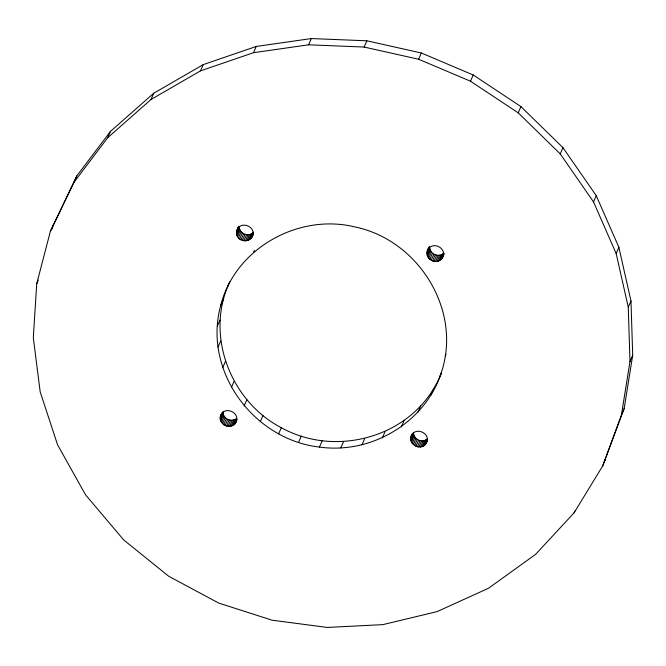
<?xml version="1.0" encoding="UTF-8"?>
<svg xmlns="http://www.w3.org/2000/svg" width="666" height="666" viewBox="0 0 666 666"><rect width="100%" height="100%" fill="white"/><g stroke="black" fill="none" stroke-linecap="round" stroke-linejoin="round"><path stroke-width="1" d="M443.981 254.154C440.75 268.798 420.096 258.799 429.137 247.036M36.738 283.691L33.3 337.704L40.193 391.883L57.542 444.73L85.489 494.738L123.676 539.918L168.739 576.273L218.731 603.088L272.103 620.204L327.306 627.439L382.808 624.633L437.062 611.621L488.528 588.236L535.531 554.42L574.075 512.845L602.755 465.834L624.15 408.649L632.7 355.286L630.985 300.999L618.88 247.302L596.253 195.679L562.961 147.652L520.937 106.593L473.218 74.983L421.345 52.997L366.866 40.801L311.313 38.561L256.244 46.445L203.197 64.627L153.704 93.257L110.414 131.46L76.781 175.941L50.366 231.352L36.738 283.691L38.287 280.12M252.447 235.847C256.418 225.882 239.294 220.288 236.78 230.819C233.916 241.458 251.523 244.963 253.222 234.066M427.197 440.909C423.992 453.571 404.512 443.972 412.429 433.583M439.993 376.273C464.019 313.112 419.788 240.268 354.812 226.906C298.318 213.095 234.79 248.601 220.621 305.777C202.847 370.954 253.471 439.552 319.455 447.077C371.087 454.329 424.1 423.218 441.15 373.601M236.913 419.722C234.465 432.625 214.377 424.267 221.678 413.503M441.408 372.727C417.69 435.114 338.395 459.34 281.318 427.697C230.319 401.323 204.579 334.407 229.837 281.818M602.755 465.834L621.436 414.893L629.986 361.538L628.271 307.251L616.167 253.546L593.531 201.931L560.248 153.904L518.223 112.837L470.504 81.227L418.631 59.241L364.144 47.053L308.599 44.813L253.53 52.697L200.474 70.871L150.991 99.509L107.692 137.712L74.059 182.193L50.366 231.352M52.04 229.129L53.08 225.1M442.815 256.826C446.919 247.91 432.376 240.934 427.972 249.717M426.423 442.699C431.327 433.125 414.752 426.049 411.272 436.263M235.747 422.402C241.109 413.062 224.858 405.261 220.896 415.284M74.059 182.193L76.781 175.941M107.692 137.712L110.414 131.46M150.991 99.509L153.704 93.257M200.474 70.871L203.197 64.627M253.53 52.697L256.244 46.445M308.599 44.813L311.313 38.561M237.296 229.42L238.461 226.74M236.78 230.819L238.861 226.34M236.547 232.276L238.878 226.923M236.596 233.766L239.31 227.522C239.927 234.149 249.201 237.229 253.596 232.168L250.874 238.42M236.93 235.24L239.643 228.996M237.546 236.655L240.268 230.411M238.461 237.978L241.175 231.726M239.61 239.102L242.332 232.85M240.925 239.968L243.639 233.724M242.349 240.576L245.063 234.324M243.839 240.909L246.553 234.657M245.363 240.967L248.085 234.723M246.878 240.751L249.592 234.507M227.797 286.205L228.571 284.415M248.326 240.251L251.049 234.007M220.621 305.777L223.343 299.525M249.692 239.469L252.406 233.217M252.822 234.415L253.596 232.634M251.798 237.204L253.355 233.633M217.341 326.273L220.055 320.021M253.621 252.173L254.404 250.383M217.998 347.119L220.712 340.875M222.644 367.757L225.366 361.505M364.144 47.053L366.866 40.801M231.343 387.587L234.057 381.335M220.454 416.7L222.394 412.179M220.288 418.181L223.01 411.929C222.694 418.573 231.435 422.818 236.48 418.506L233.766 424.75M220.413 419.663L223.127 413.42M220.812 421.128L223.535 414.876M221.503 422.527L224.226 416.275M222.494 423.809L225.208 417.557M223.684 424.866L226.407 418.623M225.025 425.674L227.747 419.422M226.473 426.207L229.187 419.963M227.98 426.473L230.694 420.229M229.504 426.465L232.218 420.221M231.002 426.182L233.724 419.93M232.442 425.607L235.156 419.364M234.89 423.659L236.83 419.189M244.122 406.027L246.845 399.783M260.264 421.803L262.978 415.551M418.631 59.241L421.345 52.997M278.596 433.941L281.318 427.697M298.526 442.39L301.248 436.138M470.504 81.227L473.218 74.983M319.455 447.077L322.169 440.825M340.792 447.935L343.506 441.683M427.389 251.09L428.946 247.519M427.081 252.539L429.603 246.67M427.064 254.029L429.778 247.777C430.086 254.429 439.202 257.9 443.822 253.08L441.108 259.332M427.322 255.511L430.036 249.259M427.872 256.943L430.586 250.691M428.713 258.291L431.426 252.039M429.811 259.474L432.534 253.23M431.085 260.406L433.807 254.162M432.484 261.08L435.206 254.828M433.966 261.48L436.688 255.228M435.489 261.613L438.203 255.361M437.004 261.463L439.727 255.211M438.478 261.039L441.2 254.787M439.868 260.323L442.582 254.071M442.099 258.15L444.039 253.621M361.946 444.905L364.668 438.653M518.223 112.837L520.937 106.593M382.334 437.92L385.048 431.668M401.34 426.923L404.062 420.671M417.965 412.254L420.679 406.01M445.229 356.168L446.004 354.387M410.897 437.695L412.837 433.233M410.797 439.177L413.519 432.933C413.519 439.585 422.452 443.448 427.297 438.877L424.575 445.129M410.989 440.667L413.703 434.415M430.885 395.163L433.599 388.919M411.463 442.116L414.185 435.864M412.229 443.489L414.951 437.237M413.278 444.73L416 438.478M414.518 445.729L417.232 439.477M415.884 446.461L418.606 440.209M417.349 446.928L420.071 440.684M418.864 447.127L421.586 440.884M420.388 447.053L423.11 440.8M421.878 446.695L424.592 440.442M423.285 446.053L426.007 439.801M425.632 443.989L427.189 440.417M560.248 153.904L562.961 147.652M593.531 201.931L596.253 195.679M616.167 253.546L618.88 247.302M628.271 307.251L630.985 300.999M629.986 361.538L632.7 355.286M574.075 512.845L574.85 511.055M621.436 414.893L624.15 408.649M604.387 461.355L605.469 459.582"/></g></svg>
